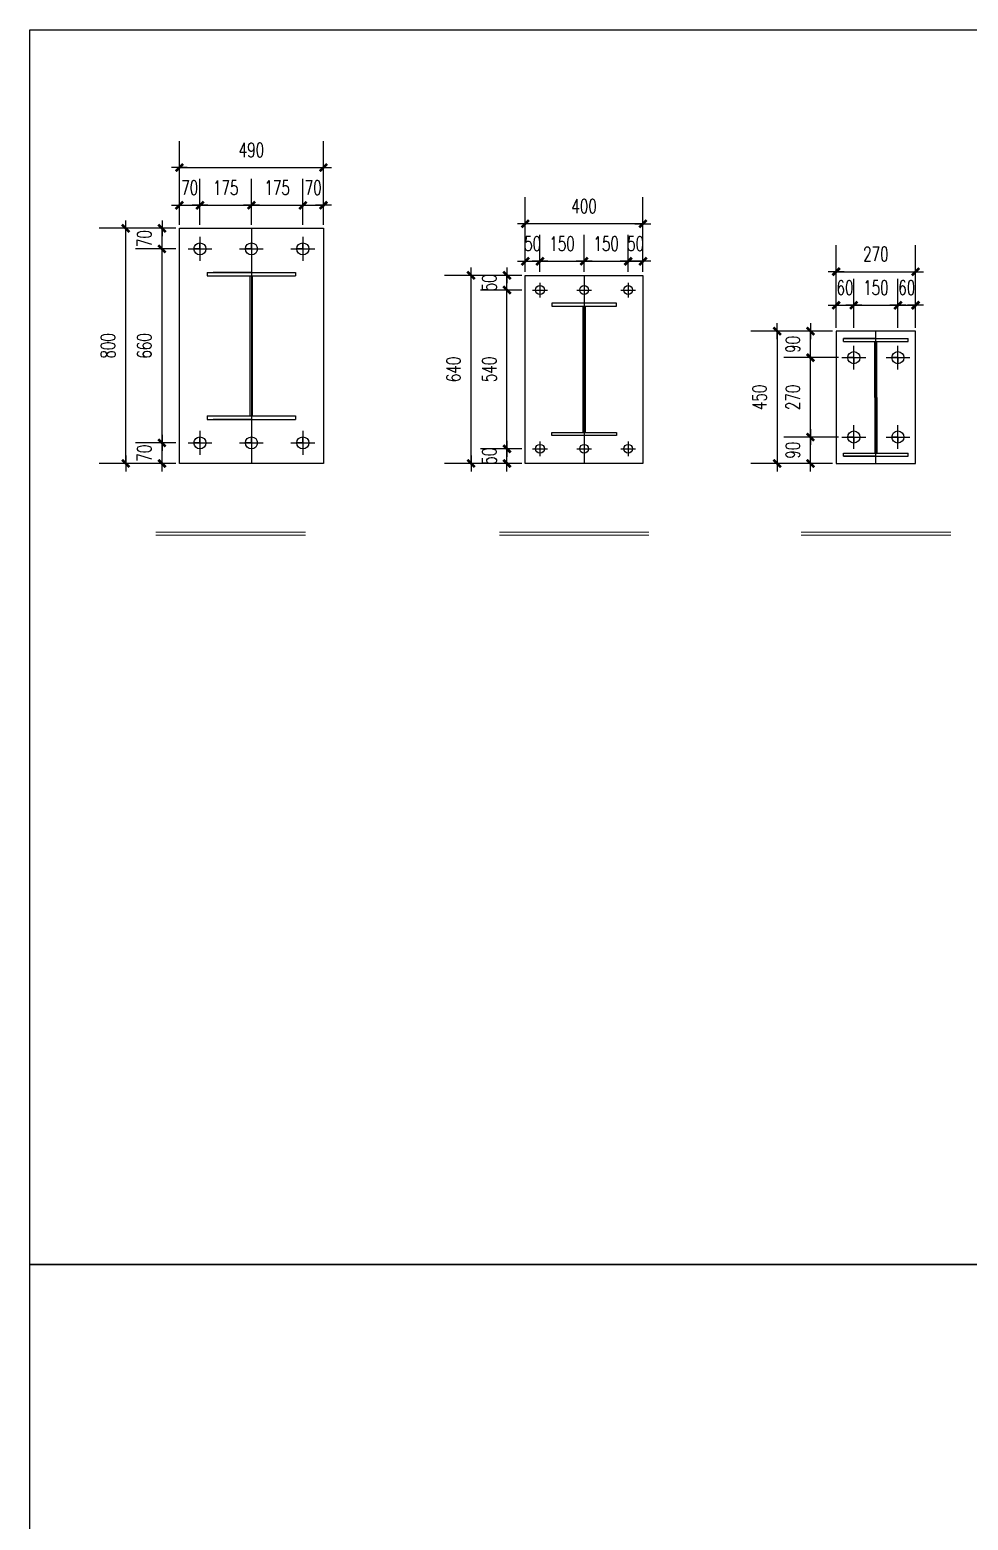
# Model space of a CAD drawing. Extents: x 424415 to 727970, y -73017 to 111783.
# Drawn here: x 664985 to 668175, y -27687 to -22617 of the extents above; entities that cross this region are included whole.
import ezdxf

# ---------------------------------------------------------------- set-up
doc = ezdxf.new("R2010")
doc.units = 0
doc.header["$LTSCALE"] = 1000
doc.header["$MEASUREMENT"] = 0
doc.styles.add('DIM_FONT', font='SIMPLEX', dxfattribs={"width": 0.7, "bigfont": 'GBCBIG'})
doc.dimstyles.new('WGH(1)', dxfattribs={"dimscale": 1.2, "dimtxt": 100, "dimasz": 0.5, "dimexe": 75, "dimexo": 75, "dimgap": 75, "dimtad": 1, "dimdec": 0, "dimzin": 0, "dimdsep": 46, "dimtxsty": 'DIM_FONT', "dimblk1": '_DIMX', "dimblk2": '_DIMX', "dimsah": 1, "dimcen": 0.09, "dimclrd": 3, "dimclre": 3, "dimclrt": 7, "dimadec": 0, "dimazin": 0, "dimtfac": 1, "dimtdec": 0, "dimtix": 1, "dimtmove": 2, "dimatfit": 3, "dimldrblk": '_DIMX', "dimfxl": 1, "dimtolj": 1, "dimtzin": 0, "dimarcsym": 0})

# ---------------------------------------------------------------- blocks, each defined once
blk = doc.blocks.new('_DIMX')
blk.add_line((-150, 0), (150, 0))
at = {"const_width": 50}
blk.add_lwpolyline([(-70, -70), (70, 70)], dxfattribs=at)
blk = doc.blocks.new('*D1989')
at = {"color": 3, "lineweight": -2}
for p, q in [((665481.2, -24022.4), (665344.2, -24022.4)), ((665434.2, -24022.2), (665434.2, -24022)), ((665434.2, -24092.4), (665434.2, -24022.4)), ((665481.2, -24092.4), (665344.2, -24092.4)), ((665434.2, -24092.6), (665434.2, -24092.7))]:
    blk.add_line(p, q, dxfattribs=at)
at = {"layer": 'Defpoints', "color": 0}
for p in [(665434.2, -24022.4), (665493.2, -24022.4), (665493.2, -24092.4)]:
    blk.add_point(p, dxfattribs=at)
at = {"color": 3, "lineweight": -2, "xscale": 0.18, "yscale": 0.18, "zscale": 0.18}
for p, rotation in [((665434.2, -24022.4), 270), ((665434.2, -24092.4), 90)]:
    blk.add_blockref('_DIMX', p, dxfattribs=dict(at, rotation=rotation))
at = {"color": 7, "insert": (665374.2, -24057.4), "char_height": 48, "attachment_point": 5, "rotation": 90, "style": 'DIM_FONT'}
blk.add_mtext('\\A1;70', dxfattribs=at)
blk = doc.blocks.new('*D1990')
at = {"color": 3, "lineweight": -2}
for p, q in [((665481.2, -23362.4), (665344.2, -23362.4)), ((665434.2, -24022.2), (665434.2, -23362.6)), ((665481.2, -24022.4), (665344.2, -24022.4))]:
    blk.add_line(p, q, dxfattribs=at)
at = {"layer": 'Defpoints', "color": 0}
for p in [(665434.2, -23362.4), (665493.2, -23362.4), (665493.2, -24022.4)]:
    blk.add_point(p, dxfattribs=at)
at = {"color": 3, "lineweight": -2, "xscale": 0.18, "yscale": 0.18, "zscale": 0.18}
for p, rotation in [((665434.2, -23362.4), 90), ((665434.2, -24022.4), 270)]:
    blk.add_blockref('_DIMX', p, dxfattribs=dict(at, rotation=rotation))
at = {"color": 7, "insert": (665374.2, -23692.4), "char_height": 48, "attachment_point": 5, "rotation": 90, "style": 'DIM_FONT'}
blk.add_mtext('\\A1;660', dxfattribs=at)
blk = doc.blocks.new('*D1991')
at = {"color": 3, "lineweight": -2}
for p, q in [((665481.2, -23292.4), (665344.2, -23292.4)), ((665434.2, -23292.2), (665434.2, -23292)), ((665434.2, -23362.4), (665434.2, -23292.4)), ((665481.2, -23362.4), (665344.2, -23362.4)), ((665434.2, -23362.6), (665434.2, -23362.7))]:
    blk.add_line(p, q, dxfattribs=at)
at = {"layer": 'Defpoints', "color": 0}
for p in [(665434.2, -23292.4), (665493.2, -23292.4), (665493.2, -23362.4)]:
    blk.add_point(p, dxfattribs=at)
at = {"color": 3, "lineweight": -2, "xscale": 0.18, "yscale": 0.18, "zscale": 0.18}
for p, rotation in [((665434.2, -23292.4), 270), ((665434.2, -23362.4), 90)]:
    blk.add_blockref('_DIMX', p, dxfattribs=dict(at, rotation=rotation))
at = {"color": 7, "insert": (665374.2, -23327.4), "char_height": 48, "attachment_point": 5, "rotation": 90, "style": 'DIM_FONT'}
blk.add_mtext('\\A1;70', dxfattribs=at)
blk = doc.blocks.new('*D2006')
at = {"color": 3, "lineweight": -2}
for p, q in [((666657.4, -24042.4), (666517.2, -24042.4)), ((666607.2, -24042.2), (666607.2, -24042)), ((666607.2, -24092.4), (666607.2, -24042.4)), ((666657.4, -24092.4), (666517.2, -24092.4)), ((666607.2, -24092.6), (666607.2, -24092.7))]:
    blk.add_line(p, q, dxfattribs=at)
at = {"layer": 'Defpoints', "color": 0}
for p in [(666607.2, -24042.4), (666669.4, -24042.4), (666669.4, -24092.4)]:
    blk.add_point(p, dxfattribs=at)
at = {"color": 3, "lineweight": -2, "xscale": 0.18, "yscale": 0.18, "zscale": 0.18}
for p, rotation in [((666607.2, -24042.4), 270), ((666607.2, -24092.4), 90)]:
    blk.add_blockref('_DIMX', p, dxfattribs=dict(at, rotation=rotation))
at = {"color": 7, "insert": (666547.2, -24067.4), "char_height": 48, "attachment_point": 5, "rotation": 90, "style": 'DIM_FONT'}
blk.add_mtext('\\A1;50', dxfattribs=at)
blk = doc.blocks.new('*D2002')
at = {"color": 3, "lineweight": -2}
for p, q in [((666657.4, -23502.4), (666517.2, -23502.4)), ((666607.2, -24042.2), (666607.2, -23502.6)), ((666657.4, -24042.4), (666517.2, -24042.4))]:
    blk.add_line(p, q, dxfattribs=at)
at = {"layer": 'Defpoints', "color": 0}
for p in [(666607.2, -23502.4), (666669.4, -23502.4), (666669.4, -24042.4)]:
    blk.add_point(p, dxfattribs=at)
at = {"color": 3, "lineweight": -2, "xscale": 0.18, "yscale": 0.18, "zscale": 0.18}
for p, rotation in [((666607.2, -23502.4), 90), ((666607.2, -24042.4), 270)]:
    blk.add_blockref('_DIMX', p, dxfattribs=dict(at, rotation=rotation))
at = {"color": 7, "insert": (666547.2, -23772.4), "char_height": 48, "attachment_point": 5, "rotation": 90, "style": 'DIM_FONT'}
blk.add_mtext('\\A1;540', dxfattribs=at)
blk = doc.blocks.new('*D2007')
at = {"color": 3, "lineweight": -2}
for p, q in [((666657.4, -23452.4), (666517.2, -23452.4)), ((666607.2, -23452.2), (666607.2, -23452)), ((666607.2, -23502.4), (666607.2, -23452.4)), ((666657.4, -23502.4), (666517.2, -23502.4)), ((666607.2, -23502.6), (666607.2, -23502.7))]:
    blk.add_line(p, q, dxfattribs=at)
at = {"layer": 'Defpoints', "color": 0}
for p in [(666607.2, -23452.4), (666669.4, -23452.4), (666669.4, -23502.4)]:
    blk.add_point(p, dxfattribs=at)
at = {"color": 3, "lineweight": -2, "xscale": 0.18, "yscale": 0.18, "zscale": 0.18}
for p, rotation in [((666607.2, -23452.4), 270), ((666607.2, -23502.4), 90)]:
    blk.add_blockref('_DIMX', p, dxfattribs=dict(at, rotation=rotation))
at = {"color": 7, "insert": (666547.2, -23477.4), "char_height": 48, "attachment_point": 5, "rotation": 90, "style": 'DIM_FONT'}
blk.add_mtext('\\A1;50', dxfattribs=at)
blk = doc.blocks.new('*D2003')
at = {"color": 3, "lineweight": -2}
for p, q in [((666669.4, -23440.4), (666669.4, -23314.6)), ((666719.4, -23440.4), (666719.4, -23314.6)), ((666669.2, -23404.6), (666669.1, -23404.6)), ((666669.4, -23404.6), (666719.4, -23404.6)), ((666719.6, -23404.6), (666719.8, -23404.6))]:
    blk.add_line(p, q, dxfattribs=at)
at = {"layer": 'Defpoints', "color": 0}
for p in [(666719.4, -23404.6), (666669.4, -23452.4), (666719.4, -23452.4)]:
    blk.add_point(p, dxfattribs=at)
at = {"color": 3, "lineweight": -2, "xscale": 0.18, "yscale": 0.18, "zscale": 0.18}
blk.add_blockref('_DIMX', (666669.4, -23404.6), dxfattribs=at)
at = {"color": 3, "lineweight": -2, "xscale": 0.18, "yscale": 0.18, "zscale": 0.18, "rotation": 180}
blk.add_blockref('_DIMX', (666719.4, -23404.6), dxfattribs=at)
at = {"color": 7, "insert": (666694.4, -23344.6), "char_height": 48, "attachment_point": 5, "style": 'DIM_FONT'}
blk.add_mtext('\\A1;50', dxfattribs=at)
blk = doc.blocks.new('*D2004')
at = {"color": 3, "lineweight": -2}
for p, q in [((666719.4, -23440.4), (666719.4, -23314.6)), ((666869.4, -23440.4), (666869.4, -23314.6)), ((666719.2, -23404.6), (666719.1, -23404.6)), ((666719.4, -23404.6), (666869.4, -23404.6)), ((666869.6, -23404.6), (666869.8, -23404.6))]:
    blk.add_line(p, q, dxfattribs=at)
at = {"layer": 'Defpoints', "color": 0}
for p in [(666869.4, -23404.6), (666719.4, -23452.4), (666869.4, -23452.4)]:
    blk.add_point(p, dxfattribs=at)
at = {"color": 3, "lineweight": -2, "xscale": 0.18, "yscale": 0.18, "zscale": 0.18}
blk.add_blockref('_DIMX', (666719.4, -23404.6), dxfattribs=at)
at = {"color": 3, "lineweight": -2, "xscale": 0.18, "yscale": 0.18, "zscale": 0.18, "rotation": 180}
blk.add_blockref('_DIMX', (666869.4, -23404.6), dxfattribs=at)
at = {"color": 7, "insert": (666794.4, -23344.6), "char_height": 48, "attachment_point": 5, "style": 'DIM_FONT'}
blk.add_mtext('\\A1;150', dxfattribs=at)
blk = doc.blocks.new('*D2008')
at = {"color": 3, "lineweight": -2}
for p, q in [((667019.4, -23440.4), (667019.4, -23314.6)), ((667069.4, -23440.4), (667069.4, -23314.6)), ((667019.2, -23404.6), (667019.1, -23404.6)), ((667019.4, -23404.6), (667069.4, -23404.6)), ((667069.6, -23404.6), (667069.8, -23404.6))]:
    blk.add_line(p, q, dxfattribs=at)
at = {"layer": 'Defpoints', "color": 0}
for p in [(667069.4, -23404.6), (667019.4, -23452.4), (667069.4, -23452.4)]:
    blk.add_point(p, dxfattribs=at)
at = {"color": 3, "lineweight": -2, "xscale": 0.18, "yscale": 0.18, "zscale": 0.18}
blk.add_blockref('_DIMX', (667019.4, -23404.6), dxfattribs=at)
at = {"color": 3, "lineweight": -2, "xscale": 0.18, "yscale": 0.18, "zscale": 0.18, "rotation": 180}
blk.add_blockref('_DIMX', (667069.4, -23404.6), dxfattribs=at)
at = {"color": 7, "insert": (667044.4, -23344.6), "char_height": 48, "attachment_point": 5, "style": 'DIM_FONT'}
blk.add_mtext('\\A1;50', dxfattribs=at)
blk = doc.blocks.new('*D2009')
at = {"color": 3, "lineweight": -2}
for p, q in [((666669.4, -23440.4), (666669.4, -23186.8)), ((667069.4, -23440.4), (667069.4, -23186.8)), ((667069.2, -23276.8), (666669.6, -23276.8))]:
    blk.add_line(p, q, dxfattribs=at)
at = {"layer": 'Defpoints', "color": 0}
for p in [(666669.4, -23276.8), (666669.4, -23452.4), (667069.4, -23452.4)]:
    blk.add_point(p, dxfattribs=at)
at = {"color": 3, "lineweight": -2, "xscale": 0.18, "yscale": 0.18, "zscale": 0.18, "rotation": 180}
blk.add_blockref('_DIMX', (666669.4, -23276.8), dxfattribs=at)
at = {"color": 3, "lineweight": -2, "xscale": 0.18, "yscale": 0.18, "zscale": 0.18}
blk.add_blockref('_DIMX', (667069.4, -23276.8), dxfattribs=at)
at = {"color": 7, "insert": (666869.4, -23216.8), "char_height": 48, "attachment_point": 5, "style": 'DIM_FONT'}
blk.add_mtext('\\A1;400', dxfattribs=at)
blk = doc.blocks.new('*D2010')
at = {"color": 3, "lineweight": -2}
for p, q in [((666657.4, -23452.4), (666395, -23452.4)), ((666485, -24092.2), (666485, -23452.6)), ((666657.4, -24092.4), (666395, -24092.4))]:
    blk.add_line(p, q, dxfattribs=at)
at = {"layer": 'Defpoints', "color": 0}
for p in [(666485, -23452.4), (666669.4, -23452.4), (666669.4, -24092.4)]:
    blk.add_point(p, dxfattribs=at)
at = {"color": 3, "lineweight": -2, "xscale": 0.18, "yscale": 0.18, "zscale": 0.18}
for p, rotation in [((666485, -23452.4), 90), ((666485, -24092.4), 270)]:
    blk.add_blockref('_DIMX', p, dxfattribs=dict(at, rotation=rotation))
at = {"color": 7, "insert": (666425, -23772.4), "char_height": 48, "attachment_point": 5, "rotation": 90, "style": 'DIM_FONT'}
blk.add_mtext('\\A1;640', dxfattribs=at)
blk = doc.blocks.new('*D2005')
at = {"color": 3, "lineweight": -2}
for p, q in [((666869.4, -23440.4), (666869.4, -23314.6)), ((667019.4, -23440.4), (667019.4, -23314.6)), ((666869.2, -23404.6), (666869.1, -23404.6)), ((666869.4, -23404.6), (667019.4, -23404.6)), ((667019.6, -23404.6), (667019.8, -23404.6))]:
    blk.add_line(p, q, dxfattribs=at)
at = {"layer": 'Defpoints', "color": 0}
for p in [(667019.4, -23404.6), (666869.4, -23452.4), (667019.4, -23452.4)]:
    blk.add_point(p, dxfattribs=at)
at = {"color": 3, "lineweight": -2, "xscale": 0.18, "yscale": 0.18, "zscale": 0.18}
blk.add_blockref('_DIMX', (666869.4, -23404.6), dxfattribs=at)
at = {"color": 3, "lineweight": -2, "xscale": 0.18, "yscale": 0.18, "zscale": 0.18, "rotation": 180}
blk.add_blockref('_DIMX', (667019.4, -23404.6), dxfattribs=at)
at = {"color": 7, "insert": (666944.4, -23344.6), "char_height": 48, "attachment_point": 5, "style": 'DIM_FONT'}
blk.add_mtext('\\A1;150', dxfattribs=at)
blk = doc.blocks.new('*D2011')
at = {"color": 3, "lineweight": -2}
for p, q in [((665493.2, -23280.4), (665493.2, -23124.2)), ((665563.2, -23280.4), (665563.2, -23124.2)), ((665493, -23214.2), (665492.8, -23214.2)), ((665493.2, -23214.2), (665563.2, -23214.2)), ((665563.4, -23214.2), (665563.5, -23214.2))]:
    blk.add_line(p, q, dxfattribs=at)
at = {"layer": 'Defpoints', "color": 0}
for p in [(665563.2, -23214.2), (665493.2, -23292.4), (665563.2, -23292.4)]:
    blk.add_point(p, dxfattribs=at)
at = {"color": 3, "lineweight": -2, "xscale": 0.18, "yscale": 0.18, "zscale": 0.18}
blk.add_blockref('_DIMX', (665493.2, -23214.2), dxfattribs=at)
at = {"color": 3, "lineweight": -2, "xscale": 0.18, "yscale": 0.18, "zscale": 0.18, "rotation": 180}
blk.add_blockref('_DIMX', (665563.2, -23214.2), dxfattribs=at)
at = {"color": 7, "insert": (665528.2, -23154.2), "char_height": 48, "attachment_point": 5, "style": 'DIM_FONT'}
blk.add_mtext('\\A1;70', dxfattribs=at)
blk = doc.blocks.new('*D2012')
at = {"color": 3, "lineweight": -2}
for p, q in [((665563.2, -23280.4), (665563.2, -23124.2)), ((665738.2, -23280.4), (665738.2, -23124.2)), ((665563.4, -23214.2), (665738, -23214.2))]:
    blk.add_line(p, q, dxfattribs=at)
at = {"layer": 'Defpoints', "color": 0}
for p in [(665738.2, -23214.2), (665563.2, -23292.4), (665738.2, -23292.4)]:
    blk.add_point(p, dxfattribs=at)
at = {"color": 3, "lineweight": -2, "xscale": 0.18, "yscale": 0.18, "zscale": 0.18, "rotation": 180}
blk.add_blockref('_DIMX', (665563.2, -23214.2), dxfattribs=at)
at = {"color": 3, "lineweight": -2, "xscale": 0.18, "yscale": 0.18, "zscale": 0.18}
blk.add_blockref('_DIMX', (665738.2, -23214.2), dxfattribs=at)
at = {"color": 7, "insert": (665650.7, -23154.2), "char_height": 48, "attachment_point": 5, "style": 'DIM_FONT'}
blk.add_mtext('\\A1;175', dxfattribs=at)
blk = doc.blocks.new('*D2013')
at = {"color": 3, "lineweight": -2}
for p, q in [((665738.2, -23280.4), (665738.2, -23124.2)), ((665913.2, -23280.4), (665913.2, -23124.2)), ((665738.4, -23214.2), (665913, -23214.2))]:
    blk.add_line(p, q, dxfattribs=at)
at = {"layer": 'Defpoints', "color": 0}
for p in [(665913.2, -23214.2), (665738.2, -23292.4), (665913.2, -23292.4)]:
    blk.add_point(p, dxfattribs=at)
at = {"color": 3, "lineweight": -2, "xscale": 0.18, "yscale": 0.18, "zscale": 0.18, "rotation": 180}
blk.add_blockref('_DIMX', (665738.2, -23214.2), dxfattribs=at)
at = {"color": 3, "lineweight": -2, "xscale": 0.18, "yscale": 0.18, "zscale": 0.18}
blk.add_blockref('_DIMX', (665913.2, -23214.2), dxfattribs=at)
at = {"color": 7, "insert": (665825.7, -23154.2), "char_height": 48, "attachment_point": 5, "style": 'DIM_FONT'}
blk.add_mtext('\\A1;175', dxfattribs=at)
blk = doc.blocks.new('*D2014')
at = {"color": 3, "lineweight": -2}
for p, q in [((665913.2, -23280.4), (665913.2, -23124.2)), ((665983.2, -23280.4), (665983.2, -23124.2)), ((665913, -23214.2), (665912.8, -23214.2)), ((665913.2, -23214.2), (665983.2, -23214.2)), ((665983.4, -23214.2), (665983.5, -23214.2))]:
    blk.add_line(p, q, dxfattribs=at)
at = {"layer": 'Defpoints', "color": 0}
for p in [(665983.2, -23214.2), (665913.2, -23292.4), (665983.2, -23292.4)]:
    blk.add_point(p, dxfattribs=at)
at = {"color": 3, "lineweight": -2, "xscale": 0.18, "yscale": 0.18, "zscale": 0.18}
blk.add_blockref('_DIMX', (665913.2, -23214.2), dxfattribs=at)
at = {"color": 3, "lineweight": -2, "xscale": 0.18, "yscale": 0.18, "zscale": 0.18, "rotation": 180}
blk.add_blockref('_DIMX', (665983.2, -23214.2), dxfattribs=at)
at = {"color": 7, "insert": (665948.2, -23154.2), "char_height": 48, "attachment_point": 5, "style": 'DIM_FONT'}
blk.add_mtext('\\A1;70', dxfattribs=at)
blk = doc.blocks.new('*D2015')
at = {"color": 3, "lineweight": -2}
for p, q in [((665481.2, -23292.4), (665220.7, -23292.4)), ((665310.7, -24092.2), (665310.7, -23292.6)), ((665481.2, -24092.4), (665220.7, -24092.4))]:
    blk.add_line(p, q, dxfattribs=at)
at = {"layer": 'Defpoints', "color": 0}
for p in [(665310.7, -23292.4), (665493.2, -23292.4), (665493.2, -24092.4)]:
    blk.add_point(p, dxfattribs=at)
at = {"color": 3, "lineweight": -2, "xscale": 0.18, "yscale": 0.18, "zscale": 0.18}
for p, rotation in [((665310.7, -23292.4), 90), ((665310.7, -24092.4), 270)]:
    blk.add_blockref('_DIMX', p, dxfattribs=dict(at, rotation=rotation))
at = {"color": 7, "insert": (665250.7, -23692.4), "char_height": 48, "attachment_point": 5, "rotation": 90, "style": 'DIM_FONT'}
blk.add_mtext('\\A1;800', dxfattribs=at)
blk = doc.blocks.new('*D2016')
at = {"color": 3, "lineweight": -2}
for p, q in [((665493.2, -23280.4), (665493.2, -22995.9)), ((665983.2, -23280.4), (665983.2, -22995.9)), ((665493.4, -23085.9), (665983, -23085.9))]:
    blk.add_line(p, q, dxfattribs=at)
at = {"layer": 'Defpoints', "color": 0}
for p in [(665983.2, -23085.9), (665493.2, -23292.4), (665983.2, -23292.4)]:
    blk.add_point(p, dxfattribs=at)
at = {"color": 3, "lineweight": -2, "xscale": 0.18, "yscale": 0.18, "zscale": 0.18, "rotation": 180}
blk.add_blockref('_DIMX', (665493.2, -23085.9), dxfattribs=at)
at = {"color": 3, "lineweight": -2, "xscale": 0.18, "yscale": 0.18, "zscale": 0.18}
blk.add_blockref('_DIMX', (665983.2, -23085.9), dxfattribs=at)
at = {"color": 7, "insert": (665738.2, -23025.9), "char_height": 48, "attachment_point": 5, "style": 'DIM_FONT'}
blk.add_mtext('\\A1;490', dxfattribs=at)
blk = doc.blocks.new('*D2017')
at = {"color": 3, "lineweight": -2}
for p, q in [((667734, -24002.4), (667549.1, -24002.4)), ((667639.1, -24002.2), (667639.1, -24002)), ((667639.1, -24092.4), (667639.1, -24002.4)), ((667714.5, -24092.4), (667549.1, -24092.4)), ((667639.1, -24092.6), (667639.1, -24092.7))]:
    blk.add_line(p, q, dxfattribs=at)
at = {"layer": 'Defpoints', "color": 0}
for p in [(667639.1, -24002.4), (667746, -24002.4), (667726.5, -24092.4)]:
    blk.add_point(p, dxfattribs=at)
at = {"color": 3, "lineweight": -2, "xscale": 0.18, "yscale": 0.18, "zscale": 0.18}
for p, rotation in [((667639.1, -24002.4), 270), ((667639.1, -24092.4), 90)]:
    blk.add_blockref('_DIMX', p, dxfattribs=dict(at, rotation=rotation))
at = {"color": 7, "insert": (667579.1, -24047.4), "char_height": 48, "attachment_point": 5, "rotation": 90, "style": 'DIM_FONT'}
blk.add_mtext('\\A1;90', dxfattribs=at)
blk = doc.blocks.new('*D2018')
at = {"color": 3, "lineweight": -2}
for p, q in [((667734, -23732.4), (667549.1, -23732.4)), ((667639.1, -24002.2), (667639.1, -23732.6)), ((667734, -24002.4), (667549.1, -24002.4))]:
    blk.add_line(p, q, dxfattribs=at)
at = {"layer": 'Defpoints', "color": 0}
for p in [(667639.1, -23732.4), (667746, -23732.4), (667746, -24002.4)]:
    blk.add_point(p, dxfattribs=at)
at = {"color": 3, "lineweight": -2, "xscale": 0.18, "yscale": 0.18, "zscale": 0.18}
for p, rotation in [((667639.1, -23732.4), 90), ((667639.1, -24002.4), 270)]:
    blk.add_blockref('_DIMX', p, dxfattribs=dict(at, rotation=rotation))
at = {"color": 7, "insert": (667579.1, -23867.4), "char_height": 48, "attachment_point": 5, "rotation": 90, "style": 'DIM_FONT'}
blk.add_mtext('\\A1;270', dxfattribs=at)
blk = doc.blocks.new('*D2019')
at = {"color": 3, "lineweight": -2}
for p, q in [((667714.5, -23642.4), (667549.1, -23642.4)), ((667639.1, -23642.2), (667639.1, -23642)), ((667639.1, -23732.4), (667639.1, -23642.4)), ((667734, -23732.4), (667549.1, -23732.4)), ((667639.1, -23732.6), (667639.1, -23732.7))]:
    blk.add_line(p, q, dxfattribs=at)
at = {"layer": 'Defpoints', "color": 0}
for p in [(667639.1, -23642.4), (667726.5, -23642.4), (667746, -23732.4)]:
    blk.add_point(p, dxfattribs=at)
at = {"color": 3, "lineweight": -2, "xscale": 0.18, "yscale": 0.18, "zscale": 0.18}
for p, rotation in [((667639.1, -23642.4), 270), ((667639.1, -23732.4), 90)]:
    blk.add_blockref('_DIMX', p, dxfattribs=dict(at, rotation=rotation))
at = {"color": 7, "insert": (667579.1, -23687.4), "char_height": 48, "attachment_point": 5, "rotation": 90, "style": 'DIM_FONT'}
blk.add_mtext('\\A1;90', dxfattribs=at)
blk = doc.blocks.new('*D2020')
at = {"color": 3, "lineweight": -2}
for p, q in [((667726.5, -23630.4), (667726.5, -23464.3)), ((667786.5, -23630.4), (667786.5, -23464.3)), ((667726.4, -23554.3), (667726.2, -23554.3)), ((667726.5, -23554.3), (667786.5, -23554.3)), ((667786.7, -23554.3), (667786.9, -23554.3))]:
    blk.add_line(p, q, dxfattribs=at)
at = {"layer": 'Defpoints', "color": 0}
for p in [(667786.5, -23554.3), (667726.5, -23642.4), (667786.5, -23642.4)]:
    blk.add_point(p, dxfattribs=at)
at = {"color": 3, "lineweight": -2, "xscale": 0.18, "yscale": 0.18, "zscale": 0.18}
blk.add_blockref('_DIMX', (667726.5, -23554.3), dxfattribs=at)
at = {"color": 3, "lineweight": -2, "xscale": 0.18, "yscale": 0.18, "zscale": 0.18, "rotation": 180}
blk.add_blockref('_DIMX', (667786.5, -23554.3), dxfattribs=at)
at = {"color": 7, "insert": (667756.5, -23494.3), "char_height": 48, "attachment_point": 5, "style": 'DIM_FONT'}
blk.add_mtext('\\A1;60', dxfattribs=at)
blk = doc.blocks.new('*D2021')
at = {"color": 3, "lineweight": -2}
for p, q in [((667786.5, -23630.4), (667786.5, -23464.3)), ((667936.5, -23630.4), (667936.5, -23464.3)), ((667786.4, -23554.3), (667786.2, -23554.3)), ((667786.5, -23554.3), (667936.5, -23554.3)), ((667936.7, -23554.3), (667936.9, -23554.3))]:
    blk.add_line(p, q, dxfattribs=at)
at = {"layer": 'Defpoints', "color": 0}
for p in [(667936.5, -23554.3), (667786.5, -23642.4), (667936.5, -23642.4)]:
    blk.add_point(p, dxfattribs=at)
at = {"color": 3, "lineweight": -2, "xscale": 0.18, "yscale": 0.18, "zscale": 0.18}
blk.add_blockref('_DIMX', (667786.5, -23554.3), dxfattribs=at)
at = {"color": 3, "lineweight": -2, "xscale": 0.18, "yscale": 0.18, "zscale": 0.18, "rotation": 180}
blk.add_blockref('_DIMX', (667936.5, -23554.3), dxfattribs=at)
at = {"color": 7, "insert": (667861.5, -23494.3), "char_height": 48, "attachment_point": 5, "style": 'DIM_FONT'}
blk.add_mtext('\\A1;150', dxfattribs=at)
blk = doc.blocks.new('*D2022')
at = {"color": 3, "lineweight": -2}
for p, q in [((667936.5, -23630.4), (667936.5, -23464.3)), ((667996.5, -23630.4), (667996.5, -23464.3)), ((667936.4, -23554.3), (667936.2, -23554.3)), ((667936.5, -23554.3), (667996.5, -23554.3)), ((667996.7, -23554.3), (667996.9, -23554.3))]:
    blk.add_line(p, q, dxfattribs=at)
at = {"layer": 'Defpoints', "color": 0}
for p in [(667996.5, -23554.3), (667936.5, -23642.4), (667996.5, -23642.4)]:
    blk.add_point(p, dxfattribs=at)
at = {"color": 3, "lineweight": -2, "xscale": 0.18, "yscale": 0.18, "zscale": 0.18}
blk.add_blockref('_DIMX', (667936.5, -23554.3), dxfattribs=at)
at = {"color": 3, "lineweight": -2, "xscale": 0.18, "yscale": 0.18, "zscale": 0.18, "rotation": 180}
blk.add_blockref('_DIMX', (667996.5, -23554.3), dxfattribs=at)
at = {"color": 7, "insert": (667966.5, -23494.3), "char_height": 48, "attachment_point": 5, "style": 'DIM_FONT'}
blk.add_mtext('\\A1;60', dxfattribs=at)
blk = doc.blocks.new('*D2023')
at = {"color": 3, "lineweight": -2}
for p, q in [((667714.5, -23642.4), (667435.9, -23642.4)), ((667525.9, -23642.6), (667525.9, -24092.2)), ((667714.5, -24092.4), (667435.9, -24092.4))]:
    blk.add_line(p, q, dxfattribs=at)
at = {"layer": 'Defpoints', "color": 0}
for p in [(667726.5, -23642.4), (667525.9, -24092.4), (667726.5, -24092.4)]:
    blk.add_point(p, dxfattribs=at)
at = {"color": 3, "lineweight": -2, "xscale": 0.18, "yscale": 0.18, "zscale": 0.18}
for p, rotation in [((667525.9, -23642.4), 90), ((667525.9, -24092.4), 270)]:
    blk.add_blockref('_DIMX', p, dxfattribs=dict(at, rotation=rotation))
at = {"color": 7, "insert": (667465.9, -23867.4), "char_height": 48, "attachment_point": 5, "rotation": 90, "style": 'DIM_FONT'}
blk.add_mtext('\\A1;450', dxfattribs=at)
blk = doc.blocks.new('*D2024')
at = {"color": 3, "lineweight": -2}
for p, q in [((667726.5, -23630.4), (667726.5, -23349.9)), ((667996.5, -23630.4), (667996.5, -23349.9)), ((667726.7, -23439.9), (667996.4, -23439.9))]:
    blk.add_line(p, q, dxfattribs=at)
at = {"layer": 'Defpoints', "color": 0}
for p in [(667996.5, -23439.9), (667726.5, -23642.4), (667996.5, -23642.4)]:
    blk.add_point(p, dxfattribs=at)
at = {"color": 3, "lineweight": -2, "xscale": 0.18, "yscale": 0.18, "zscale": 0.18, "rotation": 180}
blk.add_blockref('_DIMX', (667726.5, -23439.9), dxfattribs=at)
at = {"color": 3, "lineweight": -2, "xscale": 0.18, "yscale": 0.18, "zscale": 0.18}
blk.add_blockref('_DIMX', (667996.5, -23439.9), dxfattribs=at)
at = {"color": 7, "insert": (667861.5, -23379.9), "char_height": 48, "attachment_point": 5, "style": 'DIM_FONT'}
blk.add_mtext('\\A1;270', dxfattribs=at)

msp = doc.modelspace()

# ---------------------------------------------------------------- linework, layer by layer
for p, q in [((665493.2, -24092.4), (665493.2, -23292.4)), ((665493.2, -23292.4), (665983.2, -23292.4)), ((665563.2, -23321.9), (665563.2, -23402.9)), ((665738.2, -23321.9), (665738.2, -23402.9)), ((665913.2, -23321.9), (665913.2, -23402.9)), ((665983.2, -23292.4), (665983.2, -24092.4)), ((665522.7, -23362.4), (665603.7, -23362.4)), ((665563.2, -23362.4), (665542.7, -23362.4)), ((665563.2, -23362.4), (665563.2, -23341.9)), ((665697.7, -23362.4), (665778.7, -23362.4)), ((665738.2, -23362.4), (665717.7, -23362.4)), ((665738.2, -23362.4), (665738.2, -23341.9)), ((665872.7, -23362.4), (665953.7, -23362.4)), ((665913.2, -23362.4), (665892.7, -23362.4)), ((665913.2, -23362.4), (665913.2, -23341.9)), ((666669.4, -24092.4), (666669.4, -23452.4)), ((666669.4, -23452.4), (667069.4, -23452.4)), ((667069.4, -23452.4), (667069.4, -24092.4)), ((666694.4, -23502.4), (666744.4, -23502.4)), ((666719.4, -23477.4), (666719.4, -23527.4)), ((666844.4, -23502.4), (666894.4, -23502.4)), ((666869.4, -23477.4), (666869.4, -23527.4)), ((666994.4, -23502.4), (667044.4, -23502.4)), ((667019.4, -23477.4), (667019.4, -23527.4)), ((667996.5, -23642.4), (667726.5, -23642.4)), ((667726.5, -23642.4), (667726.5, -24092.4)), ((667996.5, -24092.4), (667996.5, -23642.4)), ((667786.5, -23772.9), (667786.5, -23691.9)), ((667936.5, -23772.9), (667936.5, -23691.9)), ((667746, -23732.4), (667827, -23732.4)), ((667786.5, -23732.4), (667766, -23732.4)), ((667786.5, -23732.4), (667786.5, -23752.9)), ((667896, -23732.4), (667977, -23732.4)), ((667936.5, -23732.4), (667916, -23732.4)), ((667936.5, -23732.4), (667936.5, -23752.9)), ((667786.5, -24042.9), (667786.5, -23961.9)), ((667936.5, -24042.9), (667936.5, -23961.9)), ((665522.7, -24022.4), (665603.7, -24022.4)), ((665563.2, -24022.4), (665542.7, -24022.4)), ((665563.2, -23981.9), (665563.2, -24062.9)), ((665563.2, -24022.4), (665563.2, -24001.9)), ((665697.7, -24022.4), (665778.7, -24022.4)), ((665738.2, -24022.4), (665717.7, -24022.4)), ((665738.2, -23981.9), (665738.2, -24062.9)), ((665738.2, -24022.4), (665738.2, -24001.9)), ((665872.7, -24022.4), (665953.7, -24022.4)), ((665913.2, -24022.4), (665892.7, -24022.4)), ((665913.2, -23981.9), (665913.2, -24062.9)), ((665913.2, -24022.4), (665913.2, -24001.9)), ((666719.4, -24017.4), (666719.4, -24067.4)), ((666869.4, -24017.4), (666869.4, -24067.4)), ((667019.4, -24017.4), (667019.4, -24067.4)), ((667746, -24002.4), (667827, -24002.4)), ((667786.5, -24002.4), (667766, -24002.4)), ((667786.5, -24002.4), (667786.5, -24022.9)), ((667896, -24002.4), (667977, -24002.4)), ((667936.5, -24002.4), (667916, -24002.4)), ((667936.5, -24002.4), (667936.5, -24022.9)), ((666694.4, -24042.4), (666744.4, -24042.4)), ((666844.4, -24042.4), (666894.4, -24042.4)), ((666994.4, -24042.4), (667044.4, -24042.4)), ((665983.2, -24092.4), (665493.2, -24092.4)), ((667069.4, -24092.4), (666669.4, -24092.4)), ((667726.5, -24092.4), (667996.5, -24092.4))]:
    msp.add_line(p, q)
at = {"color": 1}
for p, q in [((665738.2, -23292.4), (665738.2, -24092.4)), ((666869.4, -23452.4), (666869.4, -24092.4)), ((667861.5, -24092.4), (667861.5, -23642.4))]:
    msp.add_line(p, q, dxfattribs=at)
at = {"color": 4}
for p, q in [((665588.2, -23442.4), (665888.2, -23442.4)), ((665588.2, -23442.4), (665588.2, -23454.4)), ((665588.2, -23454.4), (665888.2, -23454.4)), ((665738.2, -23442.4), (665608.2, -23442.4)), ((665734.2, -23930.4), (665734.2, -23454.4)), ((665742.2, -23930.4), (665742.2, -23454.4)), ((665888.2, -23442.4), (665888.2, -23454.4)), ((666869.4, -23547.4), (666759.4, -23547.4)), ((666759.4, -23547.4), (666759.4, -23557.4)), ((666759.4, -23557.4), (666979.4, -23557.4)), ((666865.4, -23557.4), (666865.4, -23987.4)), ((666979.4, -23547.4), (666869.4, -23547.4)), ((666873.4, -23557.4), (666873.4, -23987.4)), ((666979.4, -23557.4), (666979.4, -23547.4)), ((667861.5, -23667.4), (667751.5, -23667.4)), ((667751.5, -23667.4), (667971.5, -23667.4)), ((667751.5, -23677.4), (667751.5, -23667.4)), ((667971.5, -23677.4), (667971.5, -23667.4)), ((667751.5, -23677.4), (667971.5, -23677.4)), ((667858.5, -23867.4), (667858.5, -23677.4)), ((667864.5, -23867.4), (667864.5, -23677.4)), ((667858.5, -23867.4), (667858.5, -24057.4)), ((667864.5, -23867.4), (667864.5, -24057.4)), ((665588.2, -23930.4), (665888.2, -23930.4)), ((665588.2, -23930.4), (665588.2, -23942.4)), ((665888.2, -23930.4), (665888.2, -23942.4)), ((665588.2, -23942.4), (665888.2, -23942.4)), ((665738.2, -23942.4), (665608.2, -23942.4)), ((666759.4, -23997.4), (666759.4, -23987.4)), ((666759.4, -23987.4), (666979.4, -23987.4)), ((666869.4, -23997.4), (666759.4, -23997.4)), ((666979.4, -23997.4), (666873.4, -23997.4)), ((666979.4, -23987.4), (666979.4, -23997.4)), ((667751.5, -24057.4), (667971.5, -24057.4)), ((667751.5, -24067.4), (667751.5, -24057.4)), ((667861.5, -24067.4), (667751.5, -24067.4)), ((667751.5, -24067.4), (667971.5, -24067.4)), ((667971.5, -24067.4), (667971.5, -24057.4))]:
    msp.add_line(p, q, dxfattribs=at)
at = {"lineweight": 15}
for p, q in [((665413.6, -24326.3), (665922.1, -24326.3)), ((666581.3, -24326.3), (667089.8, -24326.3)), ((667607.5, -24326.3), (668116, -24326.3)), ((665413.6, -24336.3), (665922.1, -24336.3)), ((666581.3, -24336.3), (667089.8, -24336.3)), ((667607.5, -24336.3), (668116, -24336.3))]:
    msp.add_line(p, q, dxfattribs=at)
msp.add_lwpolyline([(664984.7, -22617.1), (670924.7, -22617.1), (670924.7, -26817.1), (664984.7, -26817.1)], close=True)
at = {"color": 0}
msp.add_lwpolyline([(664984.7, -26817.1), (669184.7, -26817.1), (669184.7, -32757.1), (664984.7, -32757.1)], close=True, dxfattribs=at)
for centre, radius in [((665563.2, -23362.4), 20.5), ((665738.2, -23362.4), 20.5), ((665913.2, -23362.4), 20.5), ((666719.4, -23502.4), 15), ((666869.4, -23502.4), 15), ((667019.4, -23502.4), 15), ((667786.5, -23732.4), 20.5), ((667936.5, -23732.4), 20.5), ((665563.2, -24022.4), 20.5), ((665738.2, -24022.4), 20.5), ((665913.2, -24022.4), 20.5), ((666719.4, -24042.4), 15), ((666869.4, -24042.4), 15), ((667019.4, -24042.4), 15), ((667786.5, -24002.4), 20.5), ((667936.5, -24002.4), 20.5)]:
    msp.add_circle(centre, radius)

# ---------------------------------------------------------------- dimensions: what is measured, and where the dimension line sits
at = {"color": 1}
for p1, p2, distance, picture, middle in [((665493.2, -23292.4), (665983.2, -23292.4), 206.5, '*D2016', (665738.2, -23025.9)), ((667069.4, -23452.4), (666669.4, -23452.4), -175.6, '*D2009', (666869.4, -23216.8)), ((665493.2, -24092.4), (665493.2, -23292.4), 182.5, '*D2015', (665250.7, -23692.4)), ((667726.5, -23642.4), (667996.5, -23642.4), 202.5, '*D2024', (667861.5, -23379.9)), ((666669.4, -24092.4), (666669.4, -23452.4), 184.4, '*D2010', (666425, -23772.4)), ((667726.5, -23642.4), (667726.5, -24092.4), -200.7, '*D2023', (667465.9, -23867.4))]:
    dim = msp.add_aligned_dim(p1=p1, p2=p2, distance=distance, dimstyle='WGH(1)', override={"dimtxt": 40, "dimasz": 0.15, "dimexo": 10, "dimgap": 30}, dxfattribs=at)
    dim.commit()
    dim.dimension.update_dxf_attribs({"geometry": picture, "text_midpoint": middle})
for base, p1, p2, picture, middle in [((665563.2, -23214.2), (665493.2, -23292.4), (665563.2, -23292.4), '*D2011', (665528.2, -23154.2)), ((665738.2, -23214.2), (665563.2, -23292.4), (665738.2, -23292.4), '*D2012', (665650.7, -23154.2)), ((665913.2, -23214.2), (665738.2, -23292.4), (665913.2, -23292.4), '*D2013', (665825.7, -23154.2)), ((665983.2, -23214.2), (665913.2, -23292.4), (665983.2, -23292.4), '*D2014', (665948.2, -23154.2)), ((666719.4, -23404.6), (666669.4, -23452.4), (666719.4, -23452.4), '*D2003', (666694.4, -23344.6)), ((666869.4, -23404.6), (666719.4, -23452.4), (666869.4, -23452.4), '*D2004', (666794.4, -23344.6)), ((667019.4, -23404.6), (666869.4, -23452.4), (667019.4, -23452.4), '*D2005', (666944.4, -23344.6)), ((667069.4, -23404.6), (667019.4, -23452.4), (667069.4, -23452.4), '*D2008', (667044.4, -23344.6)), ((667786.5, -23554.3), (667726.5, -23642.4), (667786.5, -23642.4), '*D2020', (667756.5, -23494.3)), ((667936.5, -23554.3), (667786.5, -23642.4), (667936.5, -23642.4), '*D2021', (667861.5, -23494.3)), ((667996.5, -23554.3), (667936.5, -23642.4), (667996.5, -23642.4), '*D2022', (667966.5, -23494.3))]:
    dim = msp.add_linear_dim(base=base, p1=p1, p2=p2, dimstyle='WGH(1)', override={"dimtxt": 40, "dimasz": 0.15, "dimexo": 10, "dimgap": 30}, dxfattribs=at)
    dim.commit()
    dim.dimension.update_dxf_attribs({"geometry": picture, "text_midpoint": middle})
for base, p1, p2, picture, middle in [((665434.2, -23292.4), (665493.2, -23362.4), (665493.2, -23292.4), '*D1991', (665374.2, -23327.4)), ((665434.2, -23362.4), (665493.2, -24022.4), (665493.2, -23362.4), '*D1990', (665374.2, -23692.4)), ((666607.2, -23452.4), (666669.4, -23502.4), (666669.4, -23452.4), '*D2007', (666547.2, -23477.4)), ((666607.2, -23502.4), (666669.4, -24042.4), (666669.4, -23502.4), '*D2002', (666547.2, -23772.4)), ((667639.1, -23642.4), (667746, -23732.4), (667726.5, -23642.4), '*D2019', (667579.1, -23687.4)), ((667639.1, -23732.4), (667746, -24002.4), (667746, -23732.4), '*D2018', (667579.1, -23867.4)), ((667639.1, -24002.4), (667726.5, -24092.4), (667746, -24002.4), '*D2017', (667579.1, -24047.4)), ((665434.2, -24022.4), (665493.2, -24092.4), (665493.2, -24022.4), '*D1989', (665374.2, -24057.4)), ((666607.2, -24042.4), (666669.4, -24092.4), (666669.4, -24042.4), '*D2006', (666547.2, -24067.4))]:
    dim = msp.add_linear_dim(base=base, p1=p1, p2=p2, angle=90, dimstyle='WGH(1)', override={"dimtxt": 40, "dimasz": 0.15, "dimexo": 10, "dimgap": 30}, dxfattribs=at)
    dim.commit()
    dim.dimension.update_dxf_attribs({"geometry": picture, "text_midpoint": middle})

doc.saveas('drawing.dxf')
